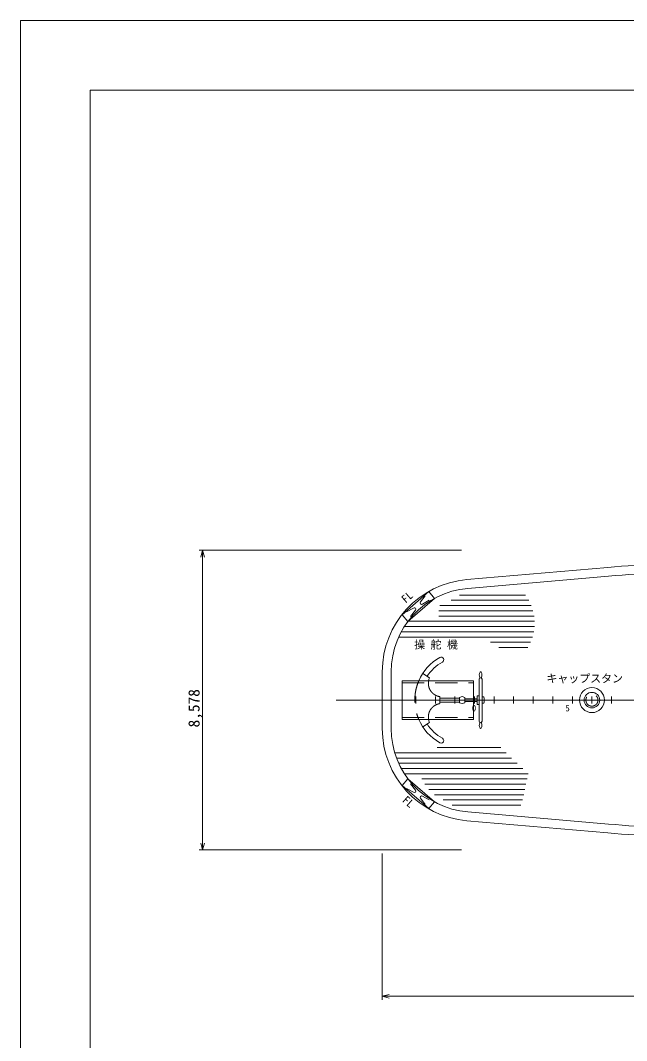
# Model space of a CAD drawing. Units: millimetres, scale not verified. Extents: x -51050 to 51050, y -29701 to 29699.
# Drawn here: x -51050 to -33705, y 496 to 29699 of the extents above; entities that cross this region are included whole.
import ezdxf
from ezdxf.enums import TextEntityAlignment as Align

# ---------------------------------------------------------------- set-up
doc = ezdxf.new("R2010")
doc.units = ezdxf.units.MM
doc.header["$LTSCALE"] = 100
doc.linetypes.add('USER2', pattern=[9.525, 6.35, -3.175])
for name, color, linetype, lineweight in [('0-2_sunpou', 7, 'Continuous', 18), ('0-3_keijou', 7, 'Continuous', 18), ('0-4_frame', 7, 'Continuous', 18), ('0-5_text', 7, 'Continuous', 18), ('0-7_hachi', 7, 'Continuous', 18)]:
    doc.layers.add(name, color=color, linetype=linetype, lineweight=lineweight)
doc.styles.add('ＭＳ ゴシック', font='')
doc.styles.get('ＭＳ ゴシック').set_extended_font_data('MS Gothic')

msp = doc.modelspace()

# ---------------------------------------------------------------- linework, layer by layer
at = {"layer": '0-2_sunpou'}
for p, q in [((-38430.6, 14530.4), (-45935.4, 14530.4)), ((-45835.4, 14530.4), (-45889.3, 14337.8)), ((-45835.4, 14530.4), (-45835.4, 5952.4)), ((-45835.4, 14530.4), (-45785.8, 14336.6)), ((-42019.2, 10241.4), (40876.1, 10241.4)), ((-39737, 10341.4), (-39737, 10141.4)), ((-39177, 10341.4), (-39177, 10141.4)), ((-38617, 10341.4), (-38617, 10141.4)), ((-38057, 10341.4), (-38057, 10141.4)), ((-38057, 10341.4), (-38057, 10141.4)), ((-37497, 10341.4), (-37497, 10141.4)), ((-36937, 10341.4), (-36937, 10141.4)), ((-36377, 10341.4), (-36377, 10141.4)), ((-35817, 10341.4), (-35817, 10141.4)), ((-35257, 10341.4), (-35257, 10141.4)), ((-34697, 10341.4), (-34697, 10141.4)), ((-34137, 10341.4), (-34137, 10141.4)), ((-45835.4, 5952.4), (-45889.3, 6145)), ((-45835.4, 5952.4), (-45785.8, 6146.1)), ((-38430.6, 5952.4), (-45935.4, 5952.4)), ((-40695.6, 5852.4), (-40695.6, 1664.6)), ((-40695.6, 1764.6), (-40502.4, 1816.4)), ((34348.4, 1764.6), (-40695.6, 1764.6)), ((-40695.6, 1764.6), (-40502.4, 1712.8))]:
    msp.add_line(p, q, dxfattribs=at)
at = {"layer": '0-3_keijou'}
for p, q in [((-38274.3, 13693.6), (-34245.6, 14042.6)), ((-38252.4, 13440.6), (-34223.7, 13789.6)), ((-40127.2, 12685.1), (-39363.8, 13346.4)), ((-39960.9, 12493.1), (-39197.5, 13154.4)), ((-39600.5, 13052), (-39465.3, 13231.4)), ((-39197.5, 13154.4), (-39363.8, 13346.4)), ((-39802.1, 12877.4), (-39998.9, 12769.1)), ((-39351.3, 13099.8), (-39548.1, 12991.5)), ((-39960.9, 12493.1), (-40127.2, 12685.1)), ((-39884.8, 12637.5), (-39749.7, 12816.9)), ((-40695.6, 11053.5), (-40695.6, 9429.2)), ((-40441.6, 11053.5), (-40441.6, 9429.2)), ((-39345.1, 10880.4), (-39537.7, 11006)), ((-37921.6, 10841.4), (-37921.6, 9641.4)), ((-37901.6, 10876), (-37901.6, 10896.3)), ((-37861.6, 10876), (-37861.6, 10896.3)), ((-37841.6, 10841.4), (-37841.6, 9641.4)), ((-40131.6, 10791.4), (-38081.6, 10791.4)), ((-40131.6, 10791.4), (-40131.6, 9691.4)), ((-38081.6, 10791.4), (-38081.6, 9691.4)), ((-38081.6, 10281.4), (-37981.6, 10281.4)), ((-37981.6, 10366.4), (-37981.6, 10116.4)), ((-37981.6, 10366.4), (-37921.6, 10366.4)), ((-37841.6, 10331.4), (-37801.6, 10331.4)), ((-37781.6, 10311.4), (-37781.6, 10171.4)), ((-38081.6, 10201.4), (-37981.6, 10201.4)), ((-37981.6, 10116.4), (-37921.6, 10116.4)), ((-37841.6, 10151.4), (-37801.6, 10151.4)), ((-40131.6, 9691.4), (-38081.6, 9691.4)), ((-39345.1, 9602.3), (-39537.7, 9476.7)), ((-37901.6, 9606.7), (-37901.6, 9586.4)), ((-37861.6, 9606.7), (-37861.6, 9586.4)), ((-39960.9, 7989.7), (-40127.2, 7797.7)), ((-39960.9, 7989.7), (-39197.5, 7328.3)), ((-40127.2, 7797.7), (-39363.8, 7136.3)), ((-39802.1, 7605.4), (-39998.9, 7713.6)), ((-39884.8, 7845.2), (-39749.7, 7665.8)), ((-39600.5, 7430.7), (-39465.3, 7251.4)), ((-39351.3, 7383), (-39548.1, 7491.2)), ((-39197.5, 7328.3), (-39363.8, 7136.3)), ((-38252.4, 7042.2), (-34223.7, 6693.1)), ((-38274.3, 6789.1), (-34245.6, 6440.1))]:
    msp.add_line(p, q, dxfattribs=at)
at = {"layer": '0-3_keijou', "linetype": 'USER2'}
for p, q in [((-40131.6, 10741.4), (-38081.6, 10741.4)), ((-39051.6, 10341.4), (-39051.6, 10141.4)), ((-39051.6, 10301.4), (-38487.6, 10301.4)), ((-38487.6, 10321.4), (-38412.6, 10341.4)), ((-38487.6, 10321.4), (-38487.6, 10161.4)), ((-38337.6, 10321.4), (-38412.6, 10341.4)), ((-38081.6, 10281.4), (-38339.9, 10281.4)), ((-38337.6, 10321.4), (-38337.6, 10161.4)), ((-39051.6, 10181.4), (-38487.6, 10181.4)), ((-38487.6, 10161.4), (-38412.6, 10141.4)), ((-38337.6, 10161.4), (-38412.6, 10141.4)), ((-38081.6, 10201.4), (-38339.9, 10201.4)), ((-40131.6, 9741.4), (-38081.6, 9741.4))]:
    msp.add_line(p, q, dxfattribs=at)
at = {"layer": '0-3_keijou'}
for radius in [357.5, 222.5]:
    msp.add_circle((-34697, 10241.4), radius, dxfattribs=at)
at = {"layer": '0-3_keijou', "linetype": 'USER2'}
msp.add_circle((-34697, 10241.4), 172.5, dxfattribs=at)
at = {"layer": '0-3_keijou'}
for centre, radius, start, end in [((-31224.6, -20826.7), 35000, 92.37651, 94.95172), ((-31224.6, -20826.7), 34746, 92.37651, 94.95172), ((-38045.6, 11053.5), 2650, 94.95172, 180), ((-38045.6, 11053.5), 2396, 94.95172, 180), ((-39775.9, 12847.1), 40, 310.90346, 130.90346), ((-39574.3, 13021.8), 40, 130.90346, 310.90346), ((-38365, 10241.4), 1400, 119.3238, 156.8676), ((-39013.9, 11396.6), 75, 299.3238, 119.3238), ((-38365, 10241.4), 1250, 119.3238, 146.89413), ((-38989.8, 10724.4), 388, 156.29575, 170.06494), ((-37881.6, 10841.4), 40, 0, 180), ((-37780.1, 10966), 140, 147.69542, 209.85009), ((-37881.6, 11030.1), 20, 32.30458, 147.69542), ((-37983, 10966), 140, 330.14991, 32.30458), ((-37801.6, 10311.4), 20, 0, 90), ((-37801.6, 10171.4), 20, 270, 0), ((-38365, 10241.4), 1400, 203.1324, 240.6762), ((-38989.8, 9758.3), 388, 189.93506, 203.70425), ((-37881.6, 9641.4), 40, 180, 0), ((-38045.6, 9429.2), 2650, 180, 265.04828), ((-38045.6, 9429.2), 2396, 180, 265.04828), ((-38365, 10241.4), 1250, 213.10587, 240.6762), ((-37780.1, 9516.7), 140, 150.14991, 212.30458), ((-37881.6, 9452.6), 20, 212.30458, 327.69542), ((-37983, 9516.7), 140, 327.69542, 29.85009), ((-39013.9, 9086.1), 75, 240.6762, 60.6762), ((-39775.9, 7635.6), 40, 229.09654, 49.09654), ((-39574.3, 7461), 40, 49.09654, 229.09654), ((-31224.6, 41309.5), 35000, 265.04828, 267.62349), ((-31224.6, 41309.5), 34746, 265.04828, 267.62349)]:
    msp.add_arc(centre, radius, start, end, dxfattribs=at)
at = {"layer": '0-3_keijou', "linetype": 'USER2'}
for centre, radius, start, end in [((-38365, 10241.4), 1400, 156.8676, 203.1324), ((-38989.8, 10724.4), 388, 170.06494, 260.84515), ((-38989.8, 9758.3), 388, 99.15485, 189.93506)]:
    msp.add_arc(centre, radius, start, end, dxfattribs=at)
at = {"layer": '0-4_frame'}
for points in [[(-51050, -29701.4), (51050, -29701.4), (51050, 29698.6), (-51050, 29698.6)], [(-49050, -27701.4), (49050, -27701.4), (49050, 27698.6), (-49050, 27698.6)]]:
    msp.add_lwpolyline(points, close=True, dxfattribs=at)
at = {"layer": '0-7_hachi'}
for p, q in [((-36599.2, 13248.6), (-38484.5, 13248.6)), ((-36434.2, 12948.6), (-39052.9, 12948.6)), ((-36504.4, 13098.6), (-38723.7, 13098.6)), ((-36384.5, 12798.6), (-39079.3, 12798.6)), ((-36353.2, 12648.6), (-39073.7, 12648.6)), ((-36341.3, 12348.6), (-40061.4, 12348.6)), ((-36339, 12498.6), (-39956.7, 12498.6)), ((-36396.5, 12048.6), (-40225.2, 12048.6)), ((-36360.2, 12198.6), (-40150.2, 12198.6)), ((-36451.7, 11898.6), (-37603.4, 11898.6)), ((-36528.3, 11748.6), (-37358.8, 11748.6)), ((-37304.8, 8884.2), (-39129.7, 8884.2)), ((-37151.2, 8734.2), (-40338.5, 8734.2)), ((-36997.6, 8584.2), (-40287.6, 8584.2)), ((-36838.9, 8434.2), (-40225.2, 8434.2)), ((-36678, 8284.2), (-40150.2, 8284.2)), ((-36522.7, 8134.2), (-40061.4, 8134.2)), ((-36554.6, 7984.2), (-39560.9, 7984.2)), ((-36586.4, 7834.2), (-39477, 7834.2)), ((-36618.3, 7684.2), (-39361, 7684.2)), ((-36650.2, 7534.2), (-39197.9, 7534.2)), ((-36682, 7384.2), (-38958.3, 7384.2)), ((-36733.8, 7234.2), (-38698.4, 7234.2))]:
    msp.add_line(p, q, dxfattribs=at)

# ---------------------------------------------------------------- texts
at = {"layer": '0-2_sunpou', "style": 'ＭＳ ゴシック'}
msp.add_text('8,578', height=322.6, rotation=90, dxfattribs=at).set_placement((-45826.7, 9460.1), align=Align.BOTTOM_LEFT)
for s, p in [('0', (-38132.3, 9865)), ('5', (-35454.7, 9865))]:
    msp.add_text(s, height=183.3, dxfattribs=at).set_placement(p, align=Align.BOTTOM_LEFT)
at = {"layer": '0-5_text', "style": 'ＭＳ ゴシック'}
for rotation, p in [(40.903, (-39983.4, 12950.7)), (319.097, (-40186.3, 7297.8))]:
    msp.add_text('FL', height=229.1, rotation=rotation, dxfattribs=at).set_placement(p, align=Align.BOTTOM_LEFT)
for s, p in [('操 舵 機', (-39782, 11646.3)), ('キャップスタン', (-35997.3, 10678.4))]:
    msp.add_text(s, height=229.1, dxfattribs=at).set_placement(p, align=Align.BOTTOM_LEFT)

doc.saveas('drawing.dxf')
